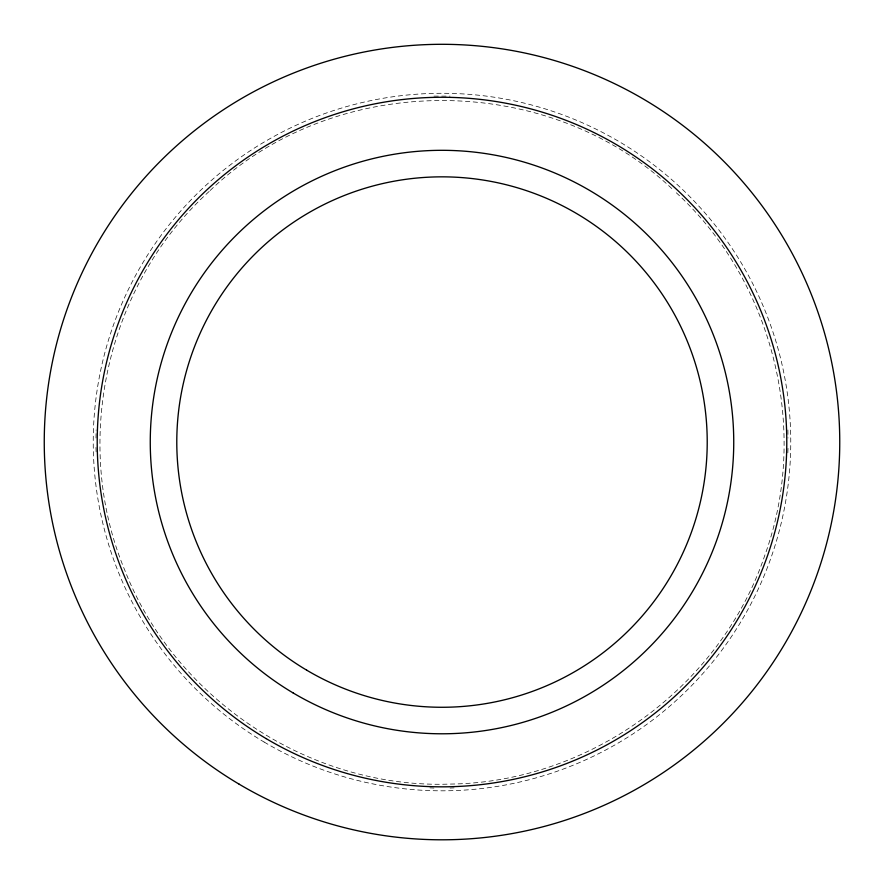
<?xml version="1.0" encoding="UTF-8"?>
<svg xmlns="http://www.w3.org/2000/svg" width="884" height="884" viewBox="0 0 884 884"><rect width="100%" height="100%" fill="white"/><g stroke="black" fill="none" stroke-linecap="round" stroke-linejoin="round"><path stroke-width="0.66" stroke-dasharray="4.42 3.31" d="M96.013 438.033L96.113 429.978M787.843 452.785L788.031 447.426M209.188 191.419C106.411 284.416 71.272 442.376 124.799 570.213C175.253 699.796 310.991 789.069 449.956 784.075C589.009 782.605 720.449 687.111 764.815 555.318C810.285 430.221 773.401 280.858 674.812 191.419M210.138 190.502C335.224 70.565 548.776 70.565 673.862 190.502M450.055 788.064L454.078 787.876M433.945 96.135L450.055 96.135M429.922 787.876L433.945 788.064M95.969 447.426L96.157 452.785M787.887 429.978L787.987 438.033M264.117 742.041A348.76 348.76 0 0 0 790.738 446.111A348.76 348.76 0 0 0 271.145 138.003A348.76 348.76 0 0 0 264.117 742.041"/><path stroke-width="1.33" d="M239.133 784.174A397.745 397.745 0 0 0 839.723 446.685A397.745 397.745 0 0 0 247.144 95.306A397.745 397.745 0 0 0 239.133 784.174M306.726 670.183A265.222 265.222 0 0 0 707.2 445.138A265.222 265.222 0 0 0 312.074 210.845A265.222 265.222 0 0 0 306.726 670.183M293.201 692.99A291.742 291.742 0 0 0 733.72 445.448A291.742 291.742 0 0 0 299.079 187.717A291.742 291.742 0 0 0 293.201 692.99M266.15 738.615A344.782 344.782 0 0 0 786.76 446.066A344.782 344.782 0 0 0 273.09 141.473A344.782 344.782 0 0 0 266.15 738.615"/></g></svg>
